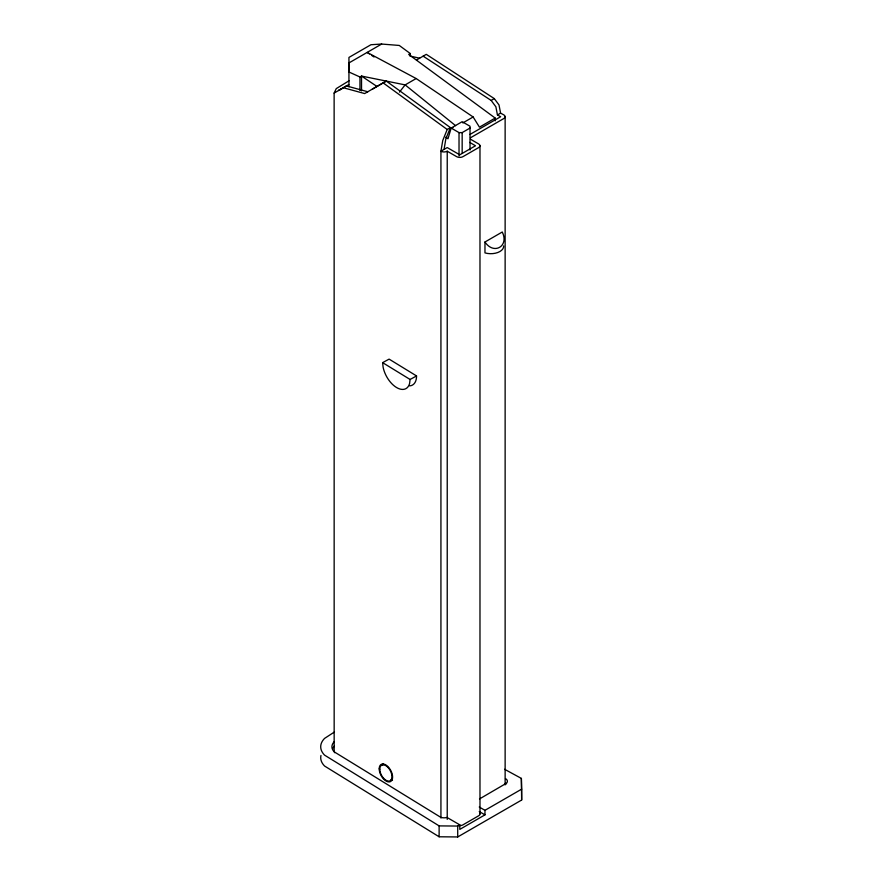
<?xml version="1.0" encoding="UTF-8"?>
<svg xmlns="http://www.w3.org/2000/svg" width="881" height="881" viewBox="0 0 881 881"><rect width="100%" height="100%" fill="white"/><g stroke="black" fill="none" stroke-linecap="round" stroke-linejoin="round"><path stroke-width="1.32" d="M416.559 375.945L410.083 379.469L409.61 383.411A20.01 11.211 61.5 0 1 396.351 387.398A20.01 11.211 61.5 0 1 383.103 367.157L382.629 362.642L389.105 359.118L416.559 375.945A20.01 11.211 61.5 0 1 409.687 385.889M440.929 818.031L440.929 151.213L444.068 149.374L445.885 138.647L450.422 127.624L386.296 81.074L372.267 89.168M334.692 752.726A15.572 8.986 0 0 1 334.163 750.403L334.13 93.089L336.256 88.618L349.041 80.788M450.422 127.624L447.207 129.485L442.758 140.475L440.929 151.213A4.449 2.566 0 0 0 447.229 151.213L456.655 156.653A4.449 2.566 0 0 0 462.954 156.653L478.669 147.579A4.449 2.566 0 0 0 478.669 143.944L470.421 139.176M399.445 92.109L405.15 84.895L416.162 78.541L473.13 116.975L479.462 127.161L495.188 118.076L408.696 54.446L410.271 53.543L399.269 45.449L381.66 44.05L370.956 44.722L348.942 57.43L348.942 86.812M334.13 93.089L346.442 85.92L367.806 91.756M341.872 88.585L338.612 90.49L348.788 84.576M381.66 44.05L348.942 62.936L348.942 72L359.955 76.988L361.529 76.074L405.15 84.895L455.576 125.664M416.471 60.018L426.283 54.347L494.296 98.606L499.009 104.96L500.584 113.131L503.833 114.893A4.449 2.566 0 0 1 503.833 118.528L470.388 137.832M386.296 81.074L364.657 93.562L343.304 87.737M423.133 56.164L491.146 100.423L494.296 98.606M462.844 122.922L473.13 116.975M445.797 137.117L447.977 138.769L451.16 128.053L459.023 132.602L462.162 132.602L470.025 128.053M491.146 100.423L495.871 106.777L497.446 114.948L500.584 113.131M469.991 134.441L500.65 116.721L497.446 114.948M484.968 242L502.258 232.011C509.361 246.262 493.756 255.27 484.968 242L484.968 252.891A12.852 7.422 0 0 0 497.809 252.506A12.852 7.422 0 0 0 503.646 245.887M334.45 731.99L324.593 738.388A29.029 16.761 0 0 0 324.593 755.149L439.123 825.893L457.713 826.059L459.805 824.847L459.805 829.384L484.968 814.859L484.968 810.322L521.651 789.145L521.376 778.408L504.604 769.289M479.484 798.957L506.487 783.198A6.696 3.865 0 0 0 506.487 779.344L505.485 778.595M320.959 755.48A29.029 16.761 0 0 0 324.593 766.041L439.123 836.785L457.713 836.95L521.651 800.036L521.651 789.145M444.068 149.374L447.229 147.579L459.794 154.814L475.487 145.772L469.694 142.392M452.933 127.558L451.16 128.053L462.162 121.699L470.025 126.247L470.025 150.012M410.282 56.109L419.62 58.201M416.162 78.541L367.179 52.408L369.469 53.939M479.242 807.018L484.968 810.322M479.242 811.555L484.968 814.859M459.805 824.847L446.931 817.414L445.808 817.689A6.696 3.865 0 0 1 440.731 817.304L334.306 751.911A17.807 10.286 0 0 1 334.306 741.626M382.629 362.642L410.083 379.469M371.76 55.459L374.051 56.99M376.936 86.437L361.529 76.074L361.529 90.897M383.158 82.891L447.207 129.485M505.485 783.132L506.487 783.881M521.651 800.036L521.376 778.408M505.132 116.71L505.132 784.905M495.188 118.076L495.188 120.829M479.98 145.761L479.98 813.956M462.162 132.602L462.162 153.173M459.023 132.602L459.023 155.915M457.713 826.059L457.713 836.95M447.229 151.213L447.229 819.396M439.123 825.893L439.123 836.785M410.271 53.543L410.271 56.296M359.955 76.988L359.955 90.457M459.805 825.596A4.449 2.566 0 0 0 462.954 824.847L478.669 815.773A4.449 2.566 0 0 0 479.826 813.284M504.538 783.616A4.449 2.566 0 0 1 504.989 784.233M392.497 780.181A9.79 5.473 61.5 0 1 390.878 779.982M382.662 765.16A9.79 5.473 61.5 0 1 383.334 763.651M332.533 748.652A17.807 10.286 0 0 1 334.306 746.174M379.193 768.849A9.79 5.473 61.5 0 0 389.259 781.932A9.79 5.473 61.5 0 0 389.259 768.1A9.79 5.473 61.5 0 0 379.193 768.849M379.799 769.223A8.898 4.978 61.5 0 0 388.95 781.117A8.898 4.978 61.5 0 0 388.95 768.54A8.898 4.978 61.5 0 0 379.799 769.223"/></g></svg>
